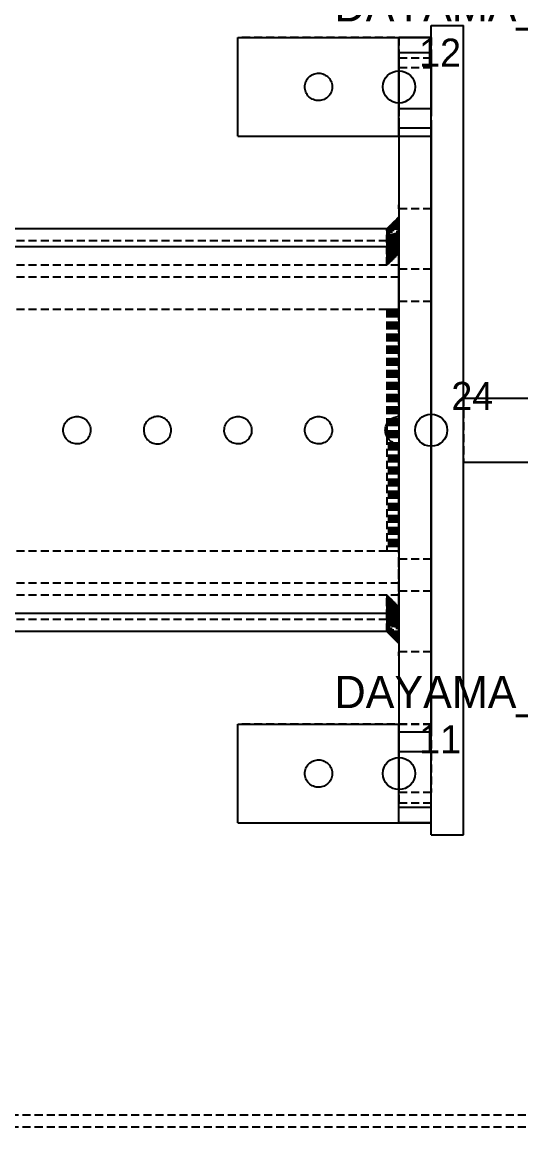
# Model space of a CAD drawing. Header units: metres. Extents: x -200 to 4040, y -1684 to 360.
# Drawn here: x 2967.9 to 3091.8, y -173 to 101.3 of the extents above; entities that cross this region are included whole.
import ezdxf

# ---------------------------------------------------------------- set-up
doc = ezdxf.new("R2010")
doc.units = ezdxf.units.M
doc.linetypes.add('DASHED2', pattern=[3, 2, -1])
for name, color, linetype in [('GIZLI', 8, 'DASHED2'), ('GORUNEN', 7, 'Continuous'), ('REFERANS', 6, 'Continuous'), ('TEGET', 9, 'Continuous'), ('YAZI', 3, 'Continuous')]:
    doc.layers.add(name, color=color, linetype=linetype)

msp = doc.modelspace()

# ---------------------------------------------------------------- linework, layer by layer
at = {"layer": 'GIZLI'}
for points in [[(3069.5, -100.5), (3069.5, 100.5)], [(3069.5, 100.5), (3077.5, 100.5)], [(3077.5, -100.5), (3077.5, 100.5)], [(3021.5, 73), (3021.5, 97.5)], [(3069.5, 97.5), (3021.5, 97.5)], [(3061.5, 73), (3061.5, 97.5)], [(3061.5, 97.5), (3061.5, 92.5)], [(3061.5, 97.5), (3069.5, 97.5)], [(3069.5, 73), (3069.5, 97.5)], [(3069.5, 73), (3069.5, 97.5)], [(3069.5, 97.5), (3069.5, 92.5)], [(3061.5, 92.5), (3061.5, -92.5)], [(3061.5, 92.5), (3069.5, 92.5)], [(3069.5, -92.5), (3069.5, 92.5)], [(3038.1, 85.25), (3038.117, 85.589), (3038.167, 85.924), (3038.251, 86.252), (3038.367, 86.571), (3038.514, 86.876), (3038.691, 87.165), (3038.895, 87.435), (3039.126, 87.684), (3039.38, 87.908), (3039.655, 88.106), (3039.949, 88.276), (3040.258, 88.415), (3040.579, 88.523), (3040.91, 88.598), (3041.246, 88.64), (3041.585, 88.649), (3041.923, 88.624), (3042.257, 88.565), (3042.583, 88.473), (3042.898, 88.349), (3043.2, 88.194), (3043.485, 88.011), (3043.75, 87.799), (3043.992, 87.563), (3044.21, 87.303), (3044.401, 87.023), (3044.563, 86.725), (3044.695, 86.413), (3044.795, 86.089), (3044.862, 85.757), (3044.896, 85.419), (3044.896, 85.081), (3044.862, 84.743), (3044.795, 84.411), (3044.695, 84.087), (3044.563, 83.775), (3044.401, 83.477), (3044.21, 83.197), (3043.992, 82.937), (3043.75, 82.701), (3043.485, 82.489), (3043.2, 82.306), (3042.898, 82.151), (3042.583, 82.027), (3042.257, 81.935), (3041.923, 81.876), (3041.585, 81.851), (3041.246, 81.86), (3040.91, 81.902), (3040.579, 81.977), (3040.258, 82.085), (3039.949, 82.224), (3039.655, 82.394), (3039.38, 82.592), (3039.126, 82.816), (3038.895, 83.065), (3038.691, 83.335), (3038.514, 83.624), (3038.367, 83.929), (3038.251, 84.248), (3038.167, 84.576), (3038.117, 84.911), (3038.1, 85.25)], [(3061.5, 89), (3061.5, 90)], [(3061.5, 90), (3061.5, 89)], [(3069.5, 90), (3061.5, 90)], [(3069.5, 90), (3061.5, 90)], [(3061.5, 89), (3061.5, 56)], [(3061.5, 89), (3061.5, 56)], [(3069.5, 89), (3069.5, 90)], [(3069.5, 90), (3069.5, 89)], [(3069.5, 56), (3069.5, 89)], [(3069.5, 89), (3069.5, 56)], [(3021.5, 73), (3069.5, 73)], [(3061.5, 73), (3069.5, 73)], [(3061.5, 55), (3061.5, 56)], [(3061.5, 56), (3061.5, 55)], [(3069.5, 55), (3061.5, 55)], [(3069.5, 55), (3061.5, 55)], [(3069.5, 56), (3069.5, 55)], [(3069.5, 55), (3069.5, 56)], [(3060.521, 52.021), (3060.93, 52.43)], [(3060.521, 52.021), (3060.93, 52.43)], [(3060.521, 52.021), (3060.93, 52.43)], [(3060.93, 52.43), (3061.072, 52.43)], [(3060.93, 47.062), (3060.93, 52.43)], [(3060.93, 52.43), (3060.93, 47.062)], [(3061.072, 52.572), (3061.5, 53)], [(3061.072, 52.572), (3061.072, 47.094)], [(3061.072, 52.43), (3061.072, 52.572)], [(3061.072, 47.094), (3061.072, 52.43)], [(3061.072, 47.062), (3061.072, 52.43)], [(3061.072, 52.43), (3061.072, 47.062)], [(3061.5, 53), (3061.5, 47.19)], [(3061.5, 47.19), (3061.5, 53)], [(3061.5, 50), (3061.5, 53)], [(3061.5, 50), (3061.5, 53)], [(3061.5, 50), (1121.5, 50)], [(3061.5, 50), (1121.5, 50)], [(3061.5, 50), (1121.5, 50)], [(3058.5, 50), (3058.928, 50.428)], [(3058.5, 50), (3058.928, 50.428)], [(3058.5, 50), (3058.928, 50.428)], [(3061.5, 50), (3058.5, 50)], [(3058.5, 50), (3061.5, 50)], [(3058.5, 50), (3061.5, 50)], [(3058.5, 46.514), (3058.5, 50)], [(3058.5, 50), (3058.5, 46.514)], [(3061.5, 50), (3058.5, 50)], [(3058.928, 50.428), (3059.07, 50.428)], [(3058.928, 46.611), (3058.928, 50.428)], [(3058.928, 50.428), (3058.928, 46.611)], [(3059.07, 50.57), (3059.479, 50.979)], [(3059.07, 50.57), (3059.479, 50.979)], [(3059.07, 50.57), (3059.479, 50.979)], [(3059.07, 50.57), (3059.07, 46.643)], [(3059.07, 50.428), (3059.07, 50.57)], [(3059.07, 46.643), (3059.07, 50.428)], [(3059.07, 46.611), (3059.07, 50.428)], [(3059.07, 50.428), (3059.07, 46.611)], [(3059.479, 50.979), (3059.62, 50.979)], [(3059.479, 46.735), (3059.479, 50.979)], [(3059.479, 50.979), (3059.479, 46.735)], [(3059.62, 51.12), (3059.929, 51.429)], [(3059.62, 51.12), (3059.929, 51.429)], [(3059.62, 51.12), (3059.929, 51.429)], [(3059.62, 51.12), (3059.62, 46.767)], [(3059.62, 50.979), (3059.62, 51.12)], [(3059.62, 46.767), (3059.62, 50.979)], [(3059.62, 46.735), (3059.62, 50.979)], [(3059.62, 50.979), (3059.62, 46.735)], [(3059.929, 51.429), (3060.071, 51.429)], [(3059.929, 46.836), (3059.929, 51.429)], [(3059.929, 51.429), (3059.929, 46.836)], [(3060.071, 51.571), (3060.38, 51.88)], [(3060.071, 51.571), (3060.38, 51.88)], [(3060.071, 51.571), (3060.38, 51.88)], [(3060.071, 51.571), (3060.071, 46.868)], [(3060.071, 51.429), (3060.071, 51.571)], [(3060.071, 46.868), (3060.071, 51.429)], [(3060.071, 46.836), (3060.071, 51.429)], [(3060.071, 51.429), (3060.071, 46.836)], [(3060.38, 51.88), (3060.521, 51.88)], [(3060.38, 46.938), (3060.38, 51.88)], [(3060.38, 51.88), (3060.38, 46.938)], [(3060.521, 52.021), (3060.521, 46.97)], [(3060.521, 51.88), (3060.521, 52.021)], [(3060.521, 46.97), (3060.521, 51.88)], [(3060.521, 46.938), (3060.521, 51.88)], [(3060.521, 51.88), (3060.521, 46.938)], [(3061.5, 47), (3061.5, 50)], [(3061.5, 45.5), (3061.5, 50)], [(3061.5, 47), (3061.5, 50)], [(3061.5, 50), (3061.5, 46.514)], [(3061.5, 46.514), (3061.5, 50)], [(3061.5, 47), (3061.5, 50)], [(3061.5, 47), (3061.5, 50)], [(3061.5, 50), (3061.5, 45.5)], [(3061.5, 46.514), (3061.5, 50)], [(3061.5, 50), (3061.5, 46.514)], [(3061.5, 47), (1121.5, 47)], [(3061.5, 47), (1121.5, 47)], [(3061.5, 47), (1121.5, 47)], [(3061.5, 47), (1121.5, 47)], [(3059.07, 46.643), (3059.07, 43.84)], [(3059.07, 43.84), (3059.07, 46.643)], [(3059.479, 46.735), (3059.479, 43.932)], [(3059.479, 43.932), (3059.479, 46.735)], [(3059.62, 46.767), (3059.62, 43.964)], [(3059.62, 43.964), (3059.62, 46.767)], [(3059.62, 46.735), (3059.62, 43.932)], [(3059.62, 43.932), (3059.62, 46.735)], [(3059.929, 46.836), (3059.929, 44.033)], [(3059.929, 44.033), (3059.929, 46.836)], [(3060.071, 46.868), (3060.071, 44.065)], [(3060.071, 44.065), (3060.071, 46.868)], [(3060.071, 46.836), (3060.071, 44.033)], [(3060.071, 44.033), (3060.071, 46.836)], [(3060.38, 46.938), (3060.38, 44.135)], [(3060.38, 44.135), (3060.38, 46.938)], [(3060.521, 46.97), (3060.521, 44.167)], [(3060.521, 44.167), (3060.521, 46.97)], [(3060.521, 46.938), (3060.521, 44.135)], [(3060.521, 44.135), (3060.521, 46.938)], [(3060.93, 47.062), (3060.93, 44.259)], [(3060.93, 44.259), (3060.93, 47.062)], [(3061.072, 47.094), (3061.072, 44.291)], [(3061.072, 44.291), (3061.072, 47.094)], [(3061.072, 47.062), (3061.072, 44.259)], [(3061.072, 44.259), (3061.072, 47.062)], [(3061.5, 47.19), (3061.5, 44.387)], [(3061.5, 44.387), (3061.5, 47.19)], [(3061.5, 45.5), (3061.5, 47)], [(3061.5, 47), (3061.5, 45.838)], [(3061.5, 47), (3061.5, 45.838)], [(3061.5, 47), (3061.5, 45.5)], [(3058.5, 46.514), (3058.5, 43.711)], [(3058.5, 43.711), (3058.5, 46.514)], [(3058.928, 46.611), (3058.928, 43.808)], [(3058.928, 43.808), (3058.928, 46.611)], [(3059.07, 46.611), (3059.07, 43.808)], [(3059.07, 43.808), (3059.07, 46.611)], [(3059.479, 43.932), (3059.479, 41.979)], [(3059.479, 41.979), (3059.479, 43.932)], [(3059.62, 43.964), (3059.62, 42.12)], [(3059.62, 42.12), (3059.62, 43.964)], [(3059.62, 43.932), (3059.62, 41.979)], [(3059.62, 41.979), (3059.62, 43.932)], [(3059.929, 44.033), (3059.929, 42.429)], [(3059.929, 42.429), (3059.929, 44.033)], [(3060.071, 44.065), (3060.071, 42.571)], [(3060.071, 42.571), (3060.071, 44.065)], [(3060.071, 44.033), (3060.071, 42.429)], [(3060.071, 42.429), (3060.071, 44.033)], [(3060.38, 44.135), (3060.38, 42.88)], [(3060.38, 42.88), (3060.38, 44.135)], [(3060.521, 44.167), (3060.521, 43.021)], [(3060.521, 43.021), (3060.521, 44.167)], [(3060.521, 44.135), (3060.521, 42.88)], [(3060.521, 42.88), (3060.521, 44.135)], [(3060.93, 44.259), (3060.93, 43.43)], [(3060.93, 43.43), (3060.93, 44.259)], [(3061.072, 44.291), (3061.072, 43.572)], [(3061.072, 43.572), (3061.072, 44.291)], [(3061.072, 44.259), (3061.072, 43.43)], [(3061.072, 43.43), (3061.072, 44.259)], [(3061.5, 44), (3061.072, 43.572)], [(3061.5, 45.838), (3061.5, 46.514)], [(3061.5, 46.514), (3061.5, 43.711)], [(3061.5, 45.838), (3061.5, 46.514)], [(3061.5, 43.711), (3061.5, 46.514)], [(3061.5, 46.514), (3061.5, 43.711)], [(3061.5, 43.711), (3061.5, 46.514)], [(3061.5, 45.838), (3061.5, 43.035)], [(3061.5, 43.035), (3061.5, 45.838)], [(3061.5, 3.4), (3061.5, 45.5)], [(3061.5, 3.4), (3061.5, 45.5)], [(3061.5, 45.5), (3061.5, 30)], [(3061.5, 30), (3061.5, 45.5)], [(3061.5, 44.387), (3061.5, 44)], [(3061.5, 44), (3061.5, 44.387)], [(3058.5, 43.711), (3058.5, 41)], [(3058.5, 41), (3058.5, 43.711)], [(3058.928, 41.428), (3058.5, 41)], [(3058.928, 43.808), (3058.928, 41.428)], [(3058.928, 41.428), (3058.928, 43.808)], [(3059.07, 41.428), (3058.928, 41.428)], [(3059.07, 43.84), (3059.07, 41.57)], [(3059.07, 41.57), (3059.07, 43.84)], [(3059.07, 43.808), (3059.07, 41.428)], [(3059.07, 41.428), (3059.07, 43.808)], [(3059.479, 41.979), (3059.07, 41.57)], [(3059.62, 41.979), (3059.479, 41.979)], [(3059.929, 42.429), (3059.62, 42.12)], [(3060.071, 42.429), (3059.929, 42.429)], [(3060.38, 42.88), (3060.071, 42.571)], [(3060.521, 42.88), (3060.38, 42.88)], [(3060.93, 43.43), (3060.521, 43.021)], [(3061.072, 43.43), (3060.93, 43.43)], [(3061.5, 43.035), (3061.5, 43.711)], [(3061.5, 43.711), (3061.5, 43.035)], [(3061.5, 43.711), (3061.5, 41)], [(3061.5, 41), (3061.5, 43.711)], [(3061.5, 43.711), (3061.5, 41)], [(3061.5, 41), (3061.5, 43.711)], [(3061.5, 43.035), (3061.5, 38)], [(3061.5, 38), (3061.5, 43.035)], [(3061.5, 41), (1121.5, 41)], [(3061.5, 41), (3058.5, 41)], [(3069.5, 40), (3061.5, 40)], [(3061.5, 32), (3061.5, 40)], [(3061.5, 40), (3061.5, 32)], [(3069.5, 32), (3069.5, 40)], [(3069.5, 40), (3069.5, 32)], [(3061.5, 38), (1121.5, 38)], [(3069.5, 32), (3061.5, 32)], [(3061.5, 30), (1121.5, 30)], [(3061.5, 30), (1121.5, 30)], [(3061.5, 30), (3058.5, 30)], [(3058.5, 30), (3058.5, 1.6)], [(3058.928, 30), (3058.5, 30)], [(3058.928, 30), (3058.928, -30)], [(3059.07, 30), (3058.928, 30)], [(3059.07, 30), (3059.07, -30)], [(3059.07, 30), (3059.07, -30)], [(3059.479, 30), (3059.07, 30)], [(3059.479, 30), (3059.479, -30)], [(3059.62, 30), (3059.479, 30)], [(3059.62, 30), (3059.62, -30)], [(3059.62, 30), (3059.62, -30)], [(3059.929, 30), (3059.62, 30)], [(3059.929, 30), (3059.929, -30)], [(3060.071, 30), (3059.929, 30)], [(3060.071, 30), (3060.071, -30)], [(3060.071, 30), (3060.071, -30)], [(3060.38, 30), (3060.071, 30)], [(3060.38, 30), (3060.38, -30)], [(3060.521, 30), (3060.38, 30)], [(3060.521, 30), (3060.521, -30)], [(3060.521, 30), (3060.521, -30)], [(3060.93, 30), (3060.521, 30)], [(3060.93, 30), (3060.93, -30)], [(3061.072, 30), (3060.93, 30)], [(3061.072, 30), (3061.072, -30)], [(3061.072, 30), (3061.072, -30)], [(3061.5, 30), (3061.072, 30)], [(3061.5, 30), (3061.5, -30)], [(3061.5, 30), (3061.5, -30)], [(3077.5, 8), (3077.5, -8)], [(3077.5, -8), (3077.5, 8)], [(2979.87, -2.984), (2979.585, -2.81), (2979.319, -2.608), (2979.074, -2.382), (2978.852, -2.133), (2978.656, -1.863), (2978.487, -1.575), (2978.347, -1.272), (2978.238, -0.957), (2978.159, -0.633), (2978.113, -0.302), (2978.1, 0.031), (2978.12, 0.364), (2978.172, 0.694), (2978.256, 1.017), (2978.371, 1.33), (2978.516, 1.63), (2978.69, 1.915), (2978.892, 2.181), (2979.118, 2.426), (2979.367, 2.648), (2979.637, 2.844), (2979.925, 3.013), (2980.228, 3.153), (2980.543, 3.262), (2980.867, 3.341), (2981.198, 3.387), (2981.531, 3.4), (2981.864, 3.38), (2982.194, 3.328), (2982.517, 3.244), (2982.83, 3.129), (2983.13, 2.984)], [(2983.13, 2.984), (2983.415, 2.81), (2983.681, 2.608), (2983.926, 2.382), (2984.148, 2.133), (2984.344, 1.863), (2984.513, 1.575), (2984.653, 1.272), (2984.762, 0.957), (2984.841, 0.633), (2984.887, 0.302), (2984.9, -0.031), (2984.88, -0.364), (2984.828, -0.694), (2984.744, -1.017), (2984.629, -1.33), (2984.484, -1.63), (2984.31, -1.915), (2984.108, -2.181), (2983.882, -2.426), (2983.633, -2.648), (2983.363, -2.844), (2983.075, -3.013), (2982.772, -3.153), (2982.457, -3.262), (2982.133, -3.341), (2981.802, -3.387), (2981.469, -3.4), (2981.136, -3.38), (2980.806, -3.328), (2980.483, -3.244), (2980.17, -3.129), (2979.87, -2.984)], [(3003.13, 2.984), (3002.841, 3.124), (3002.54, 3.237), (3002.23, 3.321), (3001.914, 3.375), (3001.593, 3.399), (3001.272, 3.392), (3000.953, 3.356), (3000.639, 3.289), (3000.332, 3.193), (3000.036, 3.069), (2999.753, 2.917), (2999.485, 2.739), (2999.236, 2.536), (2999.007, 2.311), (2998.8, 2.066), (2998.617, 1.802), (2998.459, 1.522), (2998.329, 1.228), (2998.228, 0.923), (2998.155, 0.61), (2998.113, 0.292), (2998.1, -0.029), (2998.118, -0.35), (2998.166, -0.668), (2998.244, -0.979), (2998.351, -1.282), (2998.486, -1.574), (2998.648, -1.851), (2998.836, -2.112), (2999.047, -2.354), (2999.28, -2.575), (2999.533, -2.773), (2999.698, -2.883), (2999.87, -2.984)], [(2999.87, -2.984), (3000.159, -3.124), (3000.46, -3.237), (3000.77, -3.321), (3001.086, -3.375), (3001.407, -3.399), (3001.728, -3.392), (3002.047, -3.356), (3002.361, -3.289), (3002.668, -3.193), (3002.964, -3.069), (3003.247, -2.917), (3003.515, -2.739), (3003.764, -2.536), (3003.993, -2.311), (3004.2, -2.066), (3004.383, -1.802), (3004.541, -1.522), (3004.671, -1.228), (3004.772, -0.923), (3004.845, -0.61), (3004.887, -0.292), (3004.9, 0.029), (3004.882, 0.35), (3004.834, 0.668), (3004.756, 0.979), (3004.649, 1.282), (3004.514, 1.574), (3004.352, 1.851), (3004.164, 2.112), (3003.953, 2.354), (3003.72, 2.575), (3003.467, 2.773), (3003.302, 2.883), (3003.13, 2.984)], [(3019.87, -2.984), (3019.585, -2.81), (3019.319, -2.608), (3019.074, -2.382), (3018.852, -2.133), (3018.656, -1.863), (3018.487, -1.575), (3018.347, -1.272), (3018.238, -0.957), (3018.159, -0.633), (3018.113, -0.302), (3018.1, 0.031), (3018.12, 0.364), (3018.172, 0.694), (3018.256, 1.017), (3018.371, 1.33), (3018.516, 1.63), (3018.69, 1.915), (3018.892, 2.181), (3019.118, 2.426), (3019.367, 2.648), (3019.637, 2.844), (3019.925, 3.013), (3020.228, 3.153), (3020.543, 3.262), (3020.867, 3.341), (3021.198, 3.387), (3021.531, 3.4), (3021.864, 3.38), (3022.194, 3.328), (3022.517, 3.244), (3022.83, 3.129), (3023.13, 2.984)], [(3023.13, 2.984), (3023.415, 2.81), (3023.681, 2.608), (3023.926, 2.382), (3024.148, 2.133), (3024.344, 1.863), (3024.513, 1.575), (3024.653, 1.272), (3024.762, 0.957), (3024.841, 0.633), (3024.887, 0.302), (3024.9, -0.031), (3024.88, -0.364), (3024.828, -0.694), (3024.744, -1.017), (3024.629, -1.33), (3024.484, -1.63), (3024.31, -1.915), (3024.108, -2.181), (3023.882, -2.426), (3023.633, -2.648), (3023.363, -2.844), (3023.075, -3.013), (3022.772, -3.153), (3022.457, -3.262), (3022.133, -3.341), (3021.802, -3.387), (3021.469, -3.4), (3021.136, -3.38), (3020.806, -3.328), (3020.483, -3.244), (3020.17, -3.129), (3019.87, -2.984)], [(3039.87, -2.984), (3039.585, -2.81), (3039.319, -2.608), (3039.074, -2.382), (3038.852, -2.133), (3038.656, -1.863), (3038.487, -1.575), (3038.347, -1.272), (3038.238, -0.957), (3038.159, -0.633), (3038.113, -0.302), (3038.1, 0.031), (3038.12, 0.364), (3038.172, 0.694), (3038.256, 1.017), (3038.371, 1.33), (3038.516, 1.63), (3038.69, 1.915), (3038.892, 2.181), (3039.118, 2.426), (3039.367, 2.648), (3039.637, 2.844), (3039.925, 3.013), (3040.228, 3.153), (3040.543, 3.262), (3040.867, 3.341), (3041.198, 3.387), (3041.531, 3.4), (3041.864, 3.38), (3042.194, 3.328), (3042.517, 3.244), (3042.83, 3.129), (3043.13, 2.984)], [(3043.13, 2.984), (3043.415, 2.81), (3043.681, 2.608), (3043.926, 2.382), (3044.148, 2.133), (3044.344, 1.863), (3044.513, 1.575), (3044.653, 1.272), (3044.762, 0.957), (3044.841, 0.633), (3044.887, 0.302), (3044.9, -0.031), (3044.88, -0.364), (3044.828, -0.694), (3044.744, -1.017), (3044.629, -1.33), (3044.484, -1.63), (3044.31, -1.915), (3044.108, -2.181), (3043.882, -2.426), (3043.633, -2.648), (3043.363, -2.844), (3043.075, -3.013), (3042.772, -3.153), (3042.457, -3.262), (3042.133, -3.341), (3041.802, -3.387), (3041.469, -3.4), (3041.136, -3.38), (3040.806, -3.328), (3040.483, -3.244), (3040.17, -3.129), (3039.87, -2.984)], [(3059.87, -2.984), (3059.586, -2.81), (3059.321, -2.61), (3059.076, -2.385), (3058.855, -2.136), (3058.659, -1.868), (3058.49, -1.581), (3058.35, -1.28), (3058.24, -0.966), (3058.161, -0.643), (3058.115, -0.314), (3058.1, 0.018), (3058.118, 0.35), (3058.169, 0.679), (3058.251, 1.001), (3058.364, 1.314), (3058.507, 1.614), (3058.679, 1.898), (3058.878, 2.165), (3059.102, 2.411), (3059.349, 2.633), (3059.617, 2.831), (3059.902, 3.001), (3060.203, 3.143), (3060.516, 3.255), (3060.839, 3.335), (3061.168, 3.384), (3061.5, 3.4)], [(3058.5, -1.6), (3058.5, -30)], [(3061.5, -3.4), (3061.161, -3.383), (3060.825, -3.332), (3060.495, -3.248), (3060.176, -3.132), (3059.87, -2.984)], [(3061.5, -45.5), (3061.5, -3.4)], [(3061.5, -45.5), (3061.5, -3.4)], [(3061.5, -30), (1121.5, -30)], [(3061.5, -30), (1121.5, -30)], [(3061.5, -30), (3058.5, -30)], [(3058.928, -30), (3058.5, -30)], [(3059.07, -30), (3058.928, -30)], [(3059.479, -30), (3059.07, -30)], [(3059.62, -30), (3059.479, -30)], [(3059.929, -30), (3059.62, -30)], [(3060.071, -30), (3059.929, -30)], [(3060.38, -30), (3060.071, -30)], [(3060.521, -30), (3060.38, -30)], [(3060.93, -30), (3060.521, -30)], [(3061.072, -30), (3060.93, -30)], [(3061.5, -30), (3061.072, -30)], [(3061.5, -30), (3061.5, -45.5)], [(3061.5, -45.5), (3061.5, -30)], [(3061.5, -40), (3061.5, -32)], [(3061.5, -32), (3061.5, -40)], [(3069.5, -32), (3061.5, -32)], [(3069.5, -40), (3069.5, -32)], [(3069.5, -32), (3069.5, -40)], [(3061.5, -38), (1121.5, -38)], [(3061.5, -43.035), (3061.5, -38)], [(3061.5, -38), (3061.5, -43.035)], [(3061.5, -41), (1121.5, -41)], [(3058.5, -43.711), (3058.5, -41)], [(3058.5, -41), (3058.5, -43.711)], [(3061.5, -41), (3058.5, -41)], [(3058.928, -41.428), (3058.5, -41)], [(3069.5, -40), (3061.5, -40)], [(3061.5, -43.711), (3061.5, -41)], [(3061.5, -41), (3061.5, -43.711)], [(3061.5, -43.711), (3061.5, -41)], [(3061.5, -41), (3061.5, -43.711)], [(3058.5, -46.514), (3058.5, -43.711)], [(3058.5, -43.711), (3058.5, -46.514)], [(3058.928, -43.808), (3058.928, -41.428)], [(3058.928, -41.428), (3058.928, -43.808)], [(3059.07, -41.428), (3058.928, -41.428)], [(3058.928, -46.611), (3058.928, -43.808)], [(3058.928, -43.808), (3058.928, -46.611)], [(3059.07, -43.808), (3059.07, -41.428)], [(3059.07, -41.428), (3059.07, -43.808)], [(3059.07, -43.84), (3059.07, -41.57)], [(3059.07, -41.57), (3059.07, -43.84)], [(3059.479, -41.979), (3059.07, -41.57)], [(3059.07, -46.611), (3059.07, -43.808)], [(3059.07, -43.808), (3059.07, -46.611)], [(3059.07, -46.643), (3059.07, -43.84)], [(3059.07, -43.84), (3059.07, -46.643)], [(3059.479, -43.932), (3059.479, -41.979)], [(3059.479, -41.979), (3059.479, -43.932)], [(3059.62, -41.979), (3059.479, -41.979)], [(3059.62, -43.932), (3059.62, -41.979)], [(3059.62, -41.979), (3059.62, -43.932)], [(3059.62, -43.964), (3059.62, -42.12)], [(3059.62, -42.12), (3059.62, -43.964)], [(3059.929, -42.429), (3059.62, -42.12)], [(3059.929, -44.033), (3059.929, -42.429)], [(3059.929, -42.429), (3059.929, -44.033)], [(3060.071, -42.429), (3059.929, -42.429)], [(3060.071, -44.033), (3060.071, -42.429)], [(3060.071, -42.429), (3060.071, -44.033)], [(3060.071, -44.065), (3060.071, -42.571)], [(3060.071, -42.571), (3060.071, -44.065)], [(3060.38, -42.88), (3060.071, -42.571)], [(3060.38, -44.135), (3060.38, -42.88)], [(3060.38, -42.88), (3060.38, -44.135)], [(3060.521, -42.88), (3060.38, -42.88)], [(3060.521, -44.135), (3060.521, -42.88)], [(3060.521, -42.88), (3060.521, -44.135)], [(3060.521, -44.167), (3060.521, -43.021)], [(3060.521, -43.021), (3060.521, -44.167)], [(3060.93, -43.43), (3060.521, -43.021)], [(3060.93, -44.259), (3060.93, -43.43)], [(3060.93, -43.43), (3060.93, -44.259)], [(3061.072, -43.43), (3060.93, -43.43)], [(3061.072, -44.259), (3061.072, -43.43)], [(3061.072, -43.43), (3061.072, -44.259)], [(3061.072, -44.291), (3061.072, -43.572)], [(3061.072, -43.572), (3061.072, -44.291)], [(3061.5, -44), (3061.072, -43.572)], [(3061.5, -43.711), (3061.5, -43.035)], [(3061.5, -45.838), (3061.5, -43.035)], [(3061.5, -43.711), (3061.5, -43.035)], [(3061.5, -43.035), (3061.5, -45.838)], [(3061.5, -46.514), (3061.5, -43.711)], [(3061.5, -43.711), (3061.5, -46.514)], [(3061.5, -46.514), (3061.5, -43.711)], [(3061.5, -43.711), (3061.5, -46.514)], [(3058.5, -46.514), (3058.5, -50)], [(3058.5, -50), (3058.5, -46.514)], [(3058.928, -46.611), (3058.928, -50.428)], [(3058.928, -50.428), (3058.928, -46.611)], [(3059.07, -46.611), (3059.07, -50.428)], [(3059.07, -50.428), (3059.07, -46.611)], [(3059.479, -46.735), (3059.479, -43.932)], [(3059.479, -43.932), (3059.479, -46.735)], [(3059.62, -46.735), (3059.62, -43.932)], [(3059.62, -43.932), (3059.62, -46.735)], [(3059.62, -46.767), (3059.62, -43.964)], [(3059.62, -43.964), (3059.62, -46.767)], [(3059.929, -46.836), (3059.929, -44.033)], [(3059.929, -44.033), (3059.929, -46.836)], [(3060.071, -46.836), (3060.071, -44.033)], [(3060.071, -44.033), (3060.071, -46.836)], [(3060.071, -46.868), (3060.071, -44.065)], [(3060.071, -44.065), (3060.071, -46.868)], [(3060.38, -46.938), (3060.38, -44.135)], [(3060.38, -44.135), (3060.38, -46.938)], [(3060.521, -46.938), (3060.521, -44.135)], [(3060.521, -44.135), (3060.521, -46.938)], [(3060.521, -46.97), (3060.521, -44.167)], [(3060.521, -44.167), (3060.521, -46.97)], [(3060.93, -47.062), (3060.93, -44.259)], [(3060.93, -44.259), (3060.93, -47.062)], [(3061.072, -47.062), (3061.072, -44.259)], [(3061.072, -44.259), (3061.072, -47.062)], [(3061.072, -47.094), (3061.072, -44.291)], [(3061.072, -44.291), (3061.072, -47.094)], [(3061.5, -44.387), (3061.5, -44)], [(3061.5, -44), (3061.5, -44.387)], [(3061.5, -47.19), (3061.5, -44.387)], [(3061.5, -44.387), (3061.5, -47.19)], [(3061.5, -45.5), (3061.5, -47)], [(3061.5, -45.5), (3061.5, -50)], [(3061.5, -50), (3061.5, -45.5)], [(3061.5, -47), (3061.5, -45.5)], [(3061.5, -47), (3061.5, -45.838)], [(3061.5, -45.838), (3061.5, -46.514)], [(3061.5, -46.514), (3061.5, -45.838)], [(3061.5, -45.838), (3061.5, -47)], [(3061.5, -50), (3061.5, -46.514)], [(3061.5, -46.514), (3061.5, -50)], [(3061.5, -46.514), (3061.5, -50)], [(3061.5, -50), (3061.5, -46.514)], [(3061.5, -47), (1121.5, -47)], [(3061.5, -47), (1121.5, -47)], [(3061.5, -47), (1121.5, -47)], [(3061.5, -47), (1121.5, -47)], [(3059.07, -50.428), (3059.07, -46.643)], [(3059.07, -46.643), (3059.07, -50.57)], [(3059.479, -46.735), (3059.479, -50.979)], [(3059.479, -50.979), (3059.479, -46.735)], [(3059.62, -46.735), (3059.62, -50.979)], [(3059.62, -50.979), (3059.62, -46.735)], [(3059.62, -50.979), (3059.62, -46.767)], [(3059.62, -46.767), (3059.62, -51.12)], [(3059.929, -46.836), (3059.929, -51.429)], [(3059.929, -51.429), (3059.929, -46.836)], [(3060.071, -46.836), (3060.071, -51.429)], [(3060.071, -51.429), (3060.071, -46.836)], [(3060.071, -51.429), (3060.071, -46.868)], [(3060.071, -46.868), (3060.071, -51.571)], [(3060.38, -46.938), (3060.38, -51.88)], [(3060.38, -51.88), (3060.38, -46.938)], [(3060.521, -46.938), (3060.521, -51.88)], [(3060.521, -51.88), (3060.521, -46.938)], [(3060.521, -51.88), (3060.521, -46.97)], [(3060.521, -46.97), (3060.521, -52.021)], [(3060.93, -47.062), (3060.93, -52.43)], [(3060.93, -52.43), (3060.93, -47.062)], [(3061.072, -47.062), (3061.072, -52.43)], [(3061.072, -52.43), (3061.072, -47.062)], [(3061.072, -52.43), (3061.072, -47.094)], [(3061.072, -47.094), (3061.072, -52.572)], [(3061.5, -47), (3061.5, -50)], [(3061.5, -50), (3061.5, -47)], [(3061.5, -47), (3061.5, -50)], [(3061.5, -50), (3061.5, -47)], [(3061.5, -53), (3061.5, -47.19)], [(3061.5, -47.19), (3061.5, -53)], [(3061.5, -50), (1121.5, -50)], [(3061.5, -50), (1121.5, -50)], [(3061.5, -50), (1121.5, -50)], [(3061.5, -50), (3058.5, -50)], [(3058.5, -50), (3061.5, -50)], [(3061.5, -50), (3058.5, -50)], [(3058.5, -50), (3061.5, -50)], [(3058.5, -50), (3058.928, -50.428)], [(3058.5, -50), (3058.928, -50.428)], [(3058.5, -50), (3058.928, -50.428)], [(3058.928, -50.428), (3059.07, -50.428)], [(3059.07, -50.428), (3058.928, -50.428)], [(3058.928, -50.428), (3059.07, -50.428)], [(3059.07, -50.428), (3059.07, -50.57)], [(3059.07, -50.57), (3059.479, -50.979)], [(3059.07, -50.57), (3059.479, -50.979)], [(3059.07, -50.57), (3059.479, -50.979)], [(3059.479, -50.979), (3059.62, -50.979)], [(3059.62, -50.979), (3059.479, -50.979)], [(3059.479, -50.979), (3059.62, -50.979)], [(3059.62, -50.979), (3059.62, -51.12)], [(3059.62, -51.12), (3059.929, -51.429)], [(3059.62, -51.12), (3059.929, -51.429)], [(3059.62, -51.12), (3059.929, -51.429)], [(3059.929, -51.429), (3060.071, -51.429)], [(3060.071, -51.429), (3059.929, -51.429)], [(3059.929, -51.429), (3060.071, -51.429)], [(3060.071, -51.429), (3060.071, -51.571)], [(3060.071, -51.571), (3060.38, -51.88)], [(3060.071, -51.571), (3060.38, -51.88)], [(3060.071, -51.571), (3060.38, -51.88)], [(3060.38, -51.88), (3060.521, -51.88)], [(3060.521, -51.88), (3060.38, -51.88)], [(3060.38, -51.88), (3060.521, -51.88)], [(3060.521, -51.88), (3060.521, -52.021)], [(3060.521, -52.021), (3060.93, -52.43)], [(3060.521, -52.021), (3060.93, -52.43)], [(3060.521, -52.021), (3060.93, -52.43)], [(3061.5, -50), (3061.5, -53)], [(3061.5, -50), (3061.5, -53)], [(3060.93, -52.43), (3061.072, -52.43)], [(3061.072, -52.43), (3060.93, -52.43)], [(3060.93, -52.43), (3061.072, -52.43)], [(3061.072, -52.43), (3061.072, -52.572)], [(3061.072, -52.572), (3061.5, -53)], [(3061.072, -52.572), (3061.5, -53)], [(3061.072, -52.572), (3061.5, -53)], [(3061.5, -55), (3061.5, -56)], [(3061.5, -56), (3061.5, -55)], [(3069.5, -55), (3061.5, -55)], [(3069.5, -55), (3061.5, -55)], [(3061.5, -56), (3061.5, -89)], [(3061.5, -56), (3061.5, -89)], [(3069.5, -56), (3069.5, -55)], [(3069.5, -55), (3069.5, -56)], [(3069.5, -56), (3069.5, -89)], [(3069.5, -89), (3069.5, -56)], [(3021.5, -97.5), (3021.5, -73)], [(3069.5, -73), (3021.5, -73)], [(3061.5, -73), (3069.5, -73)], [(3061.5, -97.5), (3061.5, -73)], [(3069.5, -97.5), (3069.5, -73)], [(3069.5, -97.5), (3069.5, -73)], [(3038.1, -85.25), (3038.117, -84.911), (3038.167, -84.576), (3038.251, -84.248), (3038.367, -83.929), (3038.514, -83.624), (3038.691, -83.335), (3038.895, -83.065), (3039.126, -82.816), (3039.38, -82.592), (3039.655, -82.394), (3039.949, -82.224), (3040.258, -82.085), (3040.579, -81.977), (3040.91, -81.902), (3041.246, -81.86), (3041.585, -81.851), (3041.923, -81.876), (3042.257, -81.935), (3042.583, -82.027), (3042.898, -82.151), (3043.2, -82.306), (3043.485, -82.489), (3043.75, -82.701), (3043.992, -82.937), (3044.21, -83.197), (3044.401, -83.477), (3044.563, -83.775), (3044.695, -84.087), (3044.795, -84.411), (3044.862, -84.743), (3044.896, -85.081), (3044.896, -85.419), (3044.862, -85.757), (3044.795, -86.089), (3044.695, -86.413), (3044.563, -86.725), (3044.401, -87.023), (3044.21, -87.303), (3043.992, -87.563), (3043.75, -87.799), (3043.485, -88.011), (3043.2, -88.194), (3042.898, -88.349), (3042.583, -88.473), (3042.257, -88.565), (3041.923, -88.624), (3041.585, -88.649), (3041.246, -88.64), (3040.91, -88.598), (3040.579, -88.523), (3040.258, -88.415), (3039.949, -88.276), (3039.655, -88.106), (3039.38, -87.908), (3039.126, -87.684), (3038.895, -87.435), (3038.691, -87.165), (3038.514, -86.876), (3038.367, -86.571), (3038.251, -86.252), (3038.167, -85.924), (3038.117, -85.589), (3038.1, -85.25)], [(3061.5, -90), (3061.5, -89)], [(3061.5, -89), (3061.5, -90)], [(3069.5, -90), (3061.5, -90)], [(3069.5, -90), (3061.5, -90)], [(3069.5, -89), (3069.5, -90)], [(3069.5, -90), (3069.5, -89)], [(3061.5, -97.5), (3061.5, -92.5)], [(3061.5, -92.5), (3069.5, -92.5)], [(3069.5, -97.5), (3069.5, -92.5)], [(3021.5, -97.5), (3069.5, -97.5)], [(3061.5, -97.5), (3069.5, -97.5)], [(3069.5, -100.5), (3077.5, -100.5)], [(-80, -170), (3320, -170)], [(-80, -170), (3320, -170)], [(-80, -173), (3320, -173)], [(-80, -173), (3320, -173)]]:
    msp.add_lwpolyline(points, dxfattribs=at)
at = {"layer": 'GORUNEN'}
for points in [[(3069.5, -100.5), (3069.5, 100.5)], [(3069.5, 100.5), (3077.5, 100.5)], [(3077.5, -100.5), (3077.5, 100.5)], [(3021.5, 73), (3021.5, 97.5)], [(3021.5, 97.5), (3061.5, 97.5)], [(3061.5, 73), (3061.5, 97.5)], [(3061.5, 97.5), (3069.5, 97.5)], [(3061.5, 93.71), (3061.5, 97.5)], [(3069.5, 97.5), (3061.5, 97.5)], [(3069.5, 93.71), (3069.5, 97.5)], [(3061.5, 93.71), (3061.5, 79.829)], [(3069.5, 93.71), (3069.5, 79.829)], [(3038.1, 85.25), (3038.117, 85.589), (3038.167, 85.924), (3038.251, 86.252), (3038.367, 86.571), (3038.514, 86.876), (3038.691, 87.165), (3038.895, 87.435), (3039.126, 87.684), (3039.38, 87.908), (3039.655, 88.106), (3039.949, 88.276), (3040.258, 88.415), (3040.579, 88.523), (3040.91, 88.598), (3041.246, 88.64), (3041.585, 88.649), (3041.923, 88.624), (3042.257, 88.565), (3042.583, 88.473), (3042.898, 88.349), (3043.2, 88.194), (3043.485, 88.011), (3043.75, 87.799), (3043.992, 87.563), (3044.21, 87.303), (3044.401, 87.023), (3044.563, 86.725), (3044.695, 86.413), (3044.795, 86.089), (3044.862, 85.757), (3044.896, 85.419), (3044.896, 85.081), (3044.862, 84.743), (3044.795, 84.411), (3044.695, 84.087), (3044.563, 83.775), (3044.401, 83.477), (3044.21, 83.197), (3043.992, 82.937), (3043.75, 82.701), (3043.485, 82.489), (3043.2, 82.306), (3042.898, 82.151), (3042.583, 82.027), (3042.257, 81.935), (3041.923, 81.876), (3041.585, 81.851), (3041.246, 81.86), (3040.91, 81.902), (3040.579, 81.977), (3040.258, 82.085), (3039.949, 82.224), (3039.655, 82.394), (3039.38, 82.592), (3039.126, 82.816), (3038.895, 83.065), (3038.691, 83.335), (3038.514, 83.624), (3038.367, 83.929), (3038.251, 84.248), (3038.167, 84.576), (3038.117, 84.911), (3038.1, 85.25)], [(3061.5, 74.99), (3061.5, 79.829)], [(3069.5, 74.99), (3069.5, 79.829)], [(3061.5, 74.99), (3061.5, -74.99)], [(3069.5, 74.99), (3069.5, -74.99)], [(3021.5, 73), (3061.5, 73)], [(3060.521, 52.021), (3060.93, 52.43)], [(3060.93, 52.43), (3061.072, 52.43)], [(3061.072, 52.43), (3060.93, 52.43)], [(3060.93, 52.43), (3061.072, 52.43)], [(3061.072, 52.572), (3061.5, 53)], [(3061.072, 52.572), (3061.5, 53)], [(3061.072, 52.572), (3061.5, 53)], [(3061.072, 52.43), (3061.072, 52.572)], [(3061.072, 52.43), (3061.072, 52.572)], [(3058.5, 50), (2630, 50)], [(3058.5, 50), (3058.928, 50.428)], [(3058.5, 50), (3061.5, 50)], [(3058.928, 50.428), (3059.07, 50.428)], [(3059.07, 50.428), (3058.928, 50.428)], [(3058.928, 50.428), (3059.07, 50.428)], [(3059.07, 50.57), (3059.479, 50.979)], [(3059.07, 50.428), (3059.07, 50.57)], [(3059.07, 50.428), (3059.07, 50.57)], [(3059.479, 50.979), (3059.62, 50.979)], [(3059.62, 50.979), (3059.479, 50.979)], [(3059.479, 50.979), (3059.62, 50.979)], [(3059.62, 51.12), (3059.929, 51.429)], [(3059.62, 50.979), (3059.62, 51.12)], [(3059.62, 50.979), (3059.62, 51.12)], [(3059.929, 51.429), (3060.071, 51.429)], [(3060.071, 51.429), (3059.929, 51.429)], [(3059.929, 51.429), (3060.071, 51.429)], [(3060.071, 51.571), (3060.38, 51.88)], [(3060.071, 51.429), (3060.071, 51.571)], [(3060.071, 51.429), (3060.071, 51.571)], [(3060.38, 51.88), (3060.521, 51.88)], [(3060.521, 51.88), (3060.38, 51.88)], [(3060.38, 51.88), (3060.521, 51.88)], [(3060.521, 51.88), (3060.521, 52.021)], [(3060.521, 51.88), (3060.521, 52.021)], [(3077.5, 8), (3147.5, 8)], [(2979.87, -2.984), (2979.585, -2.81), (2979.319, -2.608), (2979.074, -2.382), (2978.852, -2.133), (2978.656, -1.863), (2978.487, -1.575), (2978.347, -1.272), (2978.238, -0.957), (2978.159, -0.633), (2978.113, -0.302), (2978.1, 0.031), (2978.12, 0.364), (2978.172, 0.694), (2978.256, 1.017), (2978.371, 1.33), (2978.516, 1.63), (2978.69, 1.915), (2978.892, 2.181), (2979.118, 2.426), (2979.367, 2.648), (2979.637, 2.844), (2979.925, 3.013), (2980.228, 3.153), (2980.543, 3.262), (2980.867, 3.341), (2981.198, 3.387), (2981.531, 3.4), (2981.864, 3.38), (2982.194, 3.328), (2982.517, 3.244), (2982.83, 3.129), (2983.13, 2.984)], [(2983.13, 2.984), (2983.415, 2.81), (2983.681, 2.608), (2983.926, 2.382), (2984.148, 2.133), (2984.344, 1.863), (2984.513, 1.575), (2984.653, 1.272), (2984.762, 0.957), (2984.841, 0.633), (2984.887, 0.302), (2984.9, -0.031), (2984.88, -0.364), (2984.828, -0.694), (2984.744, -1.017), (2984.629, -1.33), (2984.484, -1.63), (2984.31, -1.915), (2984.108, -2.181), (2983.882, -2.426), (2983.633, -2.648), (2983.363, -2.844), (2983.075, -3.013), (2982.772, -3.153), (2982.457, -3.262), (2982.133, -3.341), (2981.802, -3.387), (2981.469, -3.4), (2981.136, -3.38), (2980.806, -3.328), (2980.483, -3.244), (2980.17, -3.129), (2979.87, -2.984)], [(3003.13, 2.984), (3002.841, 3.124), (3002.54, 3.237), (3002.23, 3.321), (3001.914, 3.375), (3001.593, 3.399), (3001.272, 3.392), (3000.953, 3.356), (3000.639, 3.289), (3000.332, 3.193), (3000.036, 3.069), (2999.753, 2.917), (2999.485, 2.739), (2999.236, 2.536), (2999.007, 2.311), (2998.8, 2.066), (2998.617, 1.802), (2998.459, 1.522), (2998.329, 1.228), (2998.228, 0.923), (2998.155, 0.61), (2998.113, 0.292), (2998.1, -0.029), (2998.118, -0.35), (2998.166, -0.668), (2998.244, -0.979), (2998.351, -1.282), (2998.486, -1.574), (2998.648, -1.851), (2998.836, -2.112), (2999.047, -2.354), (2999.28, -2.575), (2999.533, -2.773), (2999.698, -2.883), (2999.87, -2.984)], [(2999.87, -2.984), (3000.159, -3.124), (3000.46, -3.237), (3000.77, -3.321), (3001.086, -3.375), (3001.407, -3.399), (3001.728, -3.392), (3002.047, -3.356), (3002.361, -3.289), (3002.668, -3.193), (3002.964, -3.069), (3003.247, -2.917), (3003.515, -2.739), (3003.764, -2.536), (3003.993, -2.311), (3004.2, -2.066), (3004.383, -1.802), (3004.541, -1.522), (3004.671, -1.228), (3004.772, -0.923), (3004.845, -0.61), (3004.887, -0.292), (3004.9, 0.029), (3004.882, 0.35), (3004.834, 0.668), (3004.756, 0.979), (3004.649, 1.282), (3004.514, 1.574), (3004.352, 1.851), (3004.164, 2.112), (3003.953, 2.354), (3003.72, 2.575), (3003.467, 2.773), (3003.302, 2.883), (3003.13, 2.984)], [(3019.87, -2.984), (3019.585, -2.81), (3019.319, -2.608), (3019.074, -2.382), (3018.852, -2.133), (3018.656, -1.863), (3018.487, -1.575), (3018.347, -1.272), (3018.238, -0.957), (3018.159, -0.633), (3018.113, -0.302), (3018.1, 0.031), (3018.12, 0.364), (3018.172, 0.694), (3018.256, 1.017), (3018.371, 1.33), (3018.516, 1.63), (3018.69, 1.915), (3018.892, 2.181), (3019.118, 2.426), (3019.367, 2.648), (3019.637, 2.844), (3019.925, 3.013), (3020.228, 3.153), (3020.543, 3.262), (3020.867, 3.341), (3021.198, 3.387), (3021.531, 3.4), (3021.864, 3.38), (3022.194, 3.328), (3022.517, 3.244), (3022.83, 3.129), (3023.13, 2.984)], [(3023.13, 2.984), (3023.415, 2.81), (3023.681, 2.608), (3023.926, 2.382), (3024.148, 2.133), (3024.344, 1.863), (3024.513, 1.575), (3024.653, 1.272), (3024.762, 0.957), (3024.841, 0.633), (3024.887, 0.302), (3024.9, -0.031), (3024.88, -0.364), (3024.828, -0.694), (3024.744, -1.017), (3024.629, -1.33), (3024.484, -1.63), (3024.31, -1.915), (3024.108, -2.181), (3023.882, -2.426), (3023.633, -2.648), (3023.363, -2.844), (3023.075, -3.013), (3022.772, -3.153), (3022.457, -3.262), (3022.133, -3.341), (3021.802, -3.387), (3021.469, -3.4), (3021.136, -3.38), (3020.806, -3.328), (3020.483, -3.244), (3020.17, -3.129), (3019.87, -2.984)], [(3039.87, -2.984), (3039.585, -2.81), (3039.319, -2.608), (3039.074, -2.382), (3038.852, -2.133), (3038.656, -1.863), (3038.487, -1.575), (3038.347, -1.272), (3038.238, -0.957), (3038.159, -0.633), (3038.113, -0.302), (3038.1, 0.031), (3038.12, 0.364), (3038.172, 0.694), (3038.256, 1.017), (3038.371, 1.33), (3038.516, 1.63), (3038.69, 1.915), (3038.892, 2.181), (3039.118, 2.426), (3039.367, 2.648), (3039.637, 2.844), (3039.925, 3.013), (3040.228, 3.153), (3040.543, 3.262), (3040.867, 3.341), (3041.198, 3.387), (3041.531, 3.4), (3041.864, 3.38), (3042.194, 3.328), (3042.517, 3.244), (3042.83, 3.129), (3043.13, 2.984)], [(3043.13, 2.984), (3043.415, 2.81), (3043.681, 2.608), (3043.926, 2.382), (3044.148, 2.133), (3044.344, 1.863), (3044.513, 1.575), (3044.653, 1.272), (3044.762, 0.957), (3044.841, 0.633), (3044.887, 0.302), (3044.9, -0.031), (3044.88, -0.364), (3044.828, -0.694), (3044.744, -1.017), (3044.629, -1.33), (3044.484, -1.63), (3044.31, -1.915), (3044.108, -2.181), (3043.882, -2.426), (3043.633, -2.648), (3043.363, -2.844), (3043.075, -3.013), (3042.772, -3.153), (3042.457, -3.262), (3042.133, -3.341), (3041.802, -3.387), (3041.469, -3.4), (3041.136, -3.38), (3040.806, -3.328), (3040.483, -3.244), (3040.17, -3.129), (3039.87, -2.984)], [(3059.87, -2.984), (3059.586, -2.81), (3059.321, -2.61), (3059.076, -2.385), (3058.855, -2.136), (3058.659, -1.868), (3058.49, -1.581), (3058.35, -1.28), (3058.24, -0.966), (3058.161, -0.643), (3058.115, -0.314), (3058.1, 0.018), (3058.118, 0.35), (3058.169, 0.679), (3058.251, 1.001), (3058.364, 1.314), (3058.507, 1.614), (3058.679, 1.898), (3058.878, 2.165), (3059.102, 2.411), (3059.349, 2.633), (3059.617, 2.831), (3059.902, 3.001), (3060.203, 3.143), (3060.516, 3.255), (3060.839, 3.335), (3061.168, 3.384), (3061.5, 3.4)], [(3058.5, 1.6), (3058.5, -1.6)], [(3061.5, -3.4), (3061.161, -3.383), (3060.825, -3.332), (3060.495, -3.248), (3060.176, -3.132), (3059.87, -2.984)], [(3147.5, -8), (3077.5, -8)], [(3058.5, -50), (2834.175, -50)], [(3058.5, -50), (3061.5, -50)], [(3058.5, -50), (3058.928, -50.428)], [(3058.928, -50.428), (3059.07, -50.428)], [(3059.07, -50.57), (3059.07, -50.428)], [(3059.07, -50.428), (3059.07, -50.57)], [(3059.07, -50.57), (3059.479, -50.979)], [(3059.479, -50.979), (3059.62, -50.979)], [(3059.62, -51.12), (3059.62, -50.979)], [(3059.62, -50.979), (3059.62, -51.12)], [(3059.62, -51.12), (3059.929, -51.429)], [(3059.929, -51.429), (3060.071, -51.429)], [(3060.071, -51.571), (3060.071, -51.429)], [(3060.071, -51.429), (3060.071, -51.571)], [(3060.071, -51.571), (3060.38, -51.88)], [(3060.38, -51.88), (3060.521, -51.88)], [(3060.521, -52.021), (3060.521, -51.88)], [(3060.521, -51.88), (3060.521, -52.021)], [(3060.521, -52.021), (3060.93, -52.43)], [(3060.93, -52.43), (3061.072, -52.43)], [(3061.072, -52.572), (3061.072, -52.43)], [(3061.072, -52.43), (3061.072, -52.572)], [(3061.072, -52.572), (3061.5, -53)], [(3021.5, -97.5), (3021.5, -73)], [(3021.5, -73), (3061.5, -73)], [(3061.5, -97.5), (3061.5, -73)], [(3061.5, -79.829), (3061.5, -74.99)], [(3069.5, -79.829), (3069.5, -74.99)], [(3038.1, -85.25), (3038.117, -84.911), (3038.167, -84.576), (3038.251, -84.248), (3038.367, -83.929), (3038.514, -83.624), (3038.691, -83.335), (3038.895, -83.065), (3039.126, -82.816), (3039.38, -82.592), (3039.655, -82.394), (3039.949, -82.224), (3040.258, -82.085), (3040.579, -81.977), (3040.91, -81.902), (3041.246, -81.86), (3041.585, -81.851), (3041.923, -81.876), (3042.257, -81.935), (3042.583, -82.027), (3042.898, -82.151), (3043.2, -82.306), (3043.485, -82.489), (3043.75, -82.701), (3043.992, -82.937), (3044.21, -83.197), (3044.401, -83.477), (3044.563, -83.775), (3044.695, -84.087), (3044.795, -84.411), (3044.862, -84.743), (3044.896, -85.081), (3044.896, -85.419), (3044.862, -85.757), (3044.795, -86.089), (3044.695, -86.413), (3044.563, -86.725), (3044.401, -87.023), (3044.21, -87.303), (3043.992, -87.563), (3043.75, -87.799), (3043.485, -88.011), (3043.2, -88.194), (3042.898, -88.349), (3042.583, -88.473), (3042.257, -88.565), (3041.923, -88.624), (3041.585, -88.649), (3041.246, -88.64), (3040.91, -88.598), (3040.579, -88.523), (3040.258, -88.415), (3039.949, -88.276), (3039.655, -88.106), (3039.38, -87.908), (3039.126, -87.684), (3038.895, -87.435), (3038.691, -87.165), (3038.514, -86.876), (3038.367, -86.571), (3038.251, -86.252), (3038.167, -85.924), (3038.117, -85.589), (3038.1, -85.25)], [(3061.5, -93.71), (3061.5, -79.829)], [(3069.5, -93.71), (3069.5, -79.829)], [(3061.5, -97.5), (3061.5, -93.71)], [(3069.5, -97.5), (3069.5, -93.71)], [(3021.5, -97.5), (3061.5, -97.5)], [(3061.5, -97.5), (3069.5, -97.5)], [(3069.5, -97.5), (3061.5, -97.5)], [(3069.5, -100.5), (3077.5, -100.5)]]:
    msp.add_lwpolyline(points, dxfattribs=at)
at = {"layer": 'REFERANS'}
for centre in [(3061.5, 85.25), (3069.5, 0), (3061.5, -85.25)]:
    msp.add_circle(centre, 4, dxfattribs=at)
at = {"layer": 'TEGET'}
for points in [[(3069.5, 93.71), (3061.5, 93.71)], [(3069.5, 79.829), (3061.5, 79.829)], [(3069.5, 74.99), (3061.5, 74.99)], [(3061.5, 45.5), (2630, 45.5)], [(3061.5, -45.5), (2834.175, -45.5)], [(3069.5, -74.99), (3061.5, -74.99)], [(3069.5, -79.829), (3061.5, -79.829)], [(3069.5, -93.71), (3061.5, -93.71)]]:
    msp.add_lwpolyline(points, dxfattribs=at)

# ---------------------------------------------------------------- texts
at = {"layer": 'REFERANS'}
for s, p in [('12', (3066.5, 90.25)), ('24', (3074.5, 5)), ('11', (3066.5, -80.25))]:
    msp.add_text(s, height=7, dxfattribs=at).set_placement(p)
at = {"layer": 'YAZI'}
for s, p in [('DAYAMA_C_PLAKA_01b', (3045.5, 101.5)), ('DAYAMA_C_PLAKA_01a', (3045.5, -69))]:
    msp.add_text(s, height=8, dxfattribs=at).set_placement(p)

doc.saveas('drawing.dxf')
